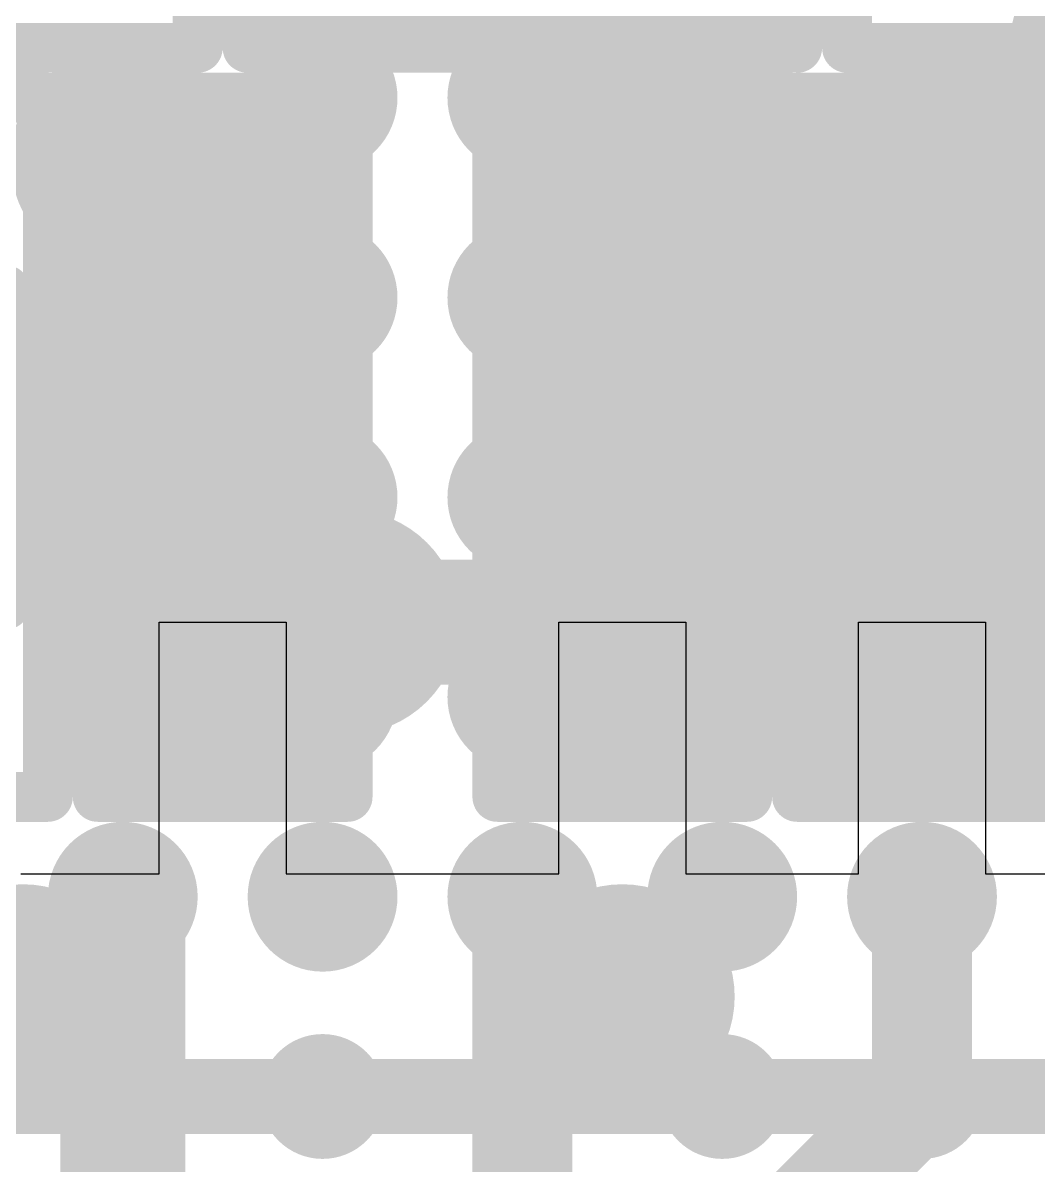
# Model space of a CAD drawing. Header units: millimetres. Extents: x 15 to 120, y 22 to 104.
# Drawn here: x 57.2 to 59.233, y 52.862 to 55.15 of the extents above; entities that cross this region are included whole.
import ezdxf

# ---------------------------------------------------------------- set-up
doc = ezdxf.new("R2010")
doc.units = ezdxf.units.MM
for name, color, linetype in [('BottomLayer', 5, 'Continuous'), ('BottomPaste', 16, 'Continuous'), ('BottomSolder', 6, 'Continuous'), ('Mechanical13', 56, 'Continuous'), ('Mechanical15', 56, 'Continuous'), ('MultiLayer', 9, 'Continuous'), ('TopLayer', 1, 'Continuous'), ('TopOverlay', 2, 'Continuous'), ('TopPaste', 8, 'Continuous'), ('TopSolder', 216, 'Continuous')]:
    doc.layers.add(name, color=color, linetype=linetype)

msp = doc.modelspace()

# ---------------------------------------------------------------- linework, layer by layer
at = {"layer": 'BottomLayer'}
for p, q in [((57.47300926, 53.44599928), (57.47300926, 53.94999877999999)), ((57.47300926, 53.94999877999999), (57.72700926, 53.94999877999999)), ((57.72700926, 53.94999877999999), (57.72700926, 53.44599928)), ((58.2729975, 53.44599928), (58.2729975, 53.94999877999999)), ((58.2729975, 53.94999877999999), (58.5269975, 53.94999877999999)), ((58.5269975, 53.94999877999999), (58.5269975, 53.44599928)), ((58.87299883999999, 53.44599928), (58.87299883999999, 53.94999877999999)), ((58.87299883999999, 53.94999877999999), (59.12699884, 53.94999877999999)), ((59.12699884, 53.94999877999999), (59.12699884, 53.44599928)), ((57.19600956, 53.44599928), (57.47300926, 53.44599928)), ((57.72700926, 53.44599928), (58.2729975, 53.44599928)), ((58.5269975, 53.44599928), (58.87299883999999, 53.44599928)), ((59.12699884, 53.44599928), (59.49799886, 53.44599928))]:
    msp.add_line(p, q, dxfattribs=at)
for points, const_width in [([(58.33750079999999, 54.92500064, 1), (58.46249928, 54.92500064, 1)], 0.12499848), ([(58.93750214, 54.87500074, 1), (59.06250061999999, 54.87500074, 1)], 0.12499848), ([(58.37499881999999, 54.83750018, 1), (58.42499617999999, 54.83750018, 1)], 0.0499999), ([(57.53750239999999, 54.67500114, 1), (57.66250088, 54.67500114, 1)], 0.12499848), ([(58.94999893999999, 54.64999992, 1), (59.04999874, 54.64999992, 1)], 0.0999998), ([(58.37499881999999, 54.64999992, 1), (58.42499617999999, 54.64999992, 1)], 0.0499999), ([(57.53750239999999, 54.07500234, 1), (57.66250088, 54.07500234, 1)], 0.12499848), ([(58.33750079999999, 54.07500234, 1), (58.46249928, 54.07500234, 1)], 0.12499848), ([(58.93750214, 54.07500234, 1), (59.06250061999999, 54.07500234, 1)], 0.12499848), ([(57.59913041999999, 53.94999877999999, 1), (57.7241289, 53.94999877999999, 1)], 0.12499848), ([(58.33749826, 53.94999877999999, 1), (58.46249674, 53.94999877999999, 1)], 0.12499848), ([(58.33749826, 53.94999877999999, 1), (58.46249674, 53.94999877999999, 1)], 0.12499848), ([(58.9374996, 53.94999877999999, 1), (59.06249808, 53.94999877999999, 1)], 0.12499848), ([(58.9374996, 53.94999877999999, 1), (59.06249808, 53.94999877999999, 1)], 0.12499848), ([(57.53750239999999, 53.82500284, 1), (57.66250088, 53.82500284, 1)], 0.12499848), ([(58.33750079999999, 53.82500284, 1), (58.46249928, 53.82500284, 1)], 0.12499848), ([(58.93750214, 53.82500284, 1), (59.06250061999999, 53.82500284, 1)], 0.12499848)]:
    msp.add_lwpolyline(points, format="xyb", close=True, dxfattribs=dict(at, const_width=const_width))
for points, const_width in [([(58.3999975, 54.64999992), (58.3999975, 54.83750018)], 0.0999998), ([(58.99999884, 54.64999992), (59.62499886, 54.64999992)], 0.1999996), ([(57.66162966, 53.94999877999999), (58.3999975, 53.94999877999999)], 0.2499995), ([(58.3999975, 53.94999877999999), (58.99999884, 53.94999877999999)], 0.2499995), ([(58.99999884, 53.94999877999999), (59.62499886, 53.94999877999999)], 0.2499995)]:
    msp.add_lwpolyline(points, dxfattribs=dict(at, const_width=const_width))
for points in [[(57.75000896, 54.90002227999999), (57.45000956, 54.90002227999999), (57.75000896, 54.40002328), (57.45000956, 54.40002328)], [(58.5499972, 54.89999942), (58.2499978, 54.89999942), (58.5499972, 54.40000042), (58.2499978, 54.40000042)], [(59.14999854, 54.89999942), (58.84999913999999, 54.89999942), (59.14999854, 54.40000042), (58.84999913999999, 54.40000042)], [(57.75000896, 54.19999828), (57.45000956, 54.19999828), (57.75000896, 53.69999928), (57.45000956, 53.69999928)], [(58.5499972, 54.19999828), (58.2499978, 54.19999828), (58.5499972, 53.69999928), (58.2499978, 53.69999928)], [(59.14999854, 54.19999828), (58.84999913999999, 54.19999828), (59.14999854, 53.69999928), (58.84999913999999, 53.69999928)]]:
    msp.add_solid(points, dxfattribs=at)
at = {"layer": 'BottomPaste'}
for points in [[(57.75000896, 54.90002227999999), (57.45000956, 54.90002227999999), (57.75000896, 54.40002328), (57.45000956, 54.40002328)], [(57.75000896, 54.90002227999999), (57.45000956, 54.90002227999999), (57.75000896, 54.40002328), (57.45000956, 54.40002328)], [(58.5499972, 54.89999942), (58.2499978, 54.89999942), (58.5499972, 54.40000042), (58.2499978, 54.40000042)], [(58.5499972, 54.89999942), (58.2499978, 54.89999942), (58.5499972, 54.40000042), (58.2499978, 54.40000042)], [(59.14999854, 54.89999942), (58.84999913999999, 54.89999942), (59.14999854, 54.40000042), (58.84999913999999, 54.40000042)], [(59.14999854, 54.89999942), (58.84999913999999, 54.89999942), (59.14999854, 54.40000042), (58.84999913999999, 54.40000042)], [(57.75000896, 54.19999828), (57.45000956, 54.19999828), (57.75000896, 53.69999928), (57.45000956, 53.69999928)], [(57.75000896, 54.19999828), (57.45000956, 54.19999828), (57.75000896, 53.69999928), (57.45000956, 53.69999928)], [(58.5499972, 54.19999828), (58.2499978, 54.19999828), (58.5499972, 53.69999928), (58.2499978, 53.69999928)], [(58.5499972, 54.19999828), (58.2499978, 54.19999828), (58.5499972, 53.69999928), (58.2499978, 53.69999928)], [(59.14999854, 54.19999828), (58.84999913999999, 54.19999828), (59.14999854, 53.69999928), (58.84999913999999, 53.69999928)], [(59.14999854, 54.19999828), (58.84999913999999, 54.19999828), (59.14999854, 53.69999928), (58.84999913999999, 53.69999928)]]:
    msp.add_solid(points, dxfattribs=at)
at = {"layer": 'BottomSolder'}
for points in [[(58.09999809999999, 55.74999772), (57.6999989, 55.74999772), (58.09999809999999, 55.14999891999999), (57.6999989, 55.14999891999999)], [(58.09999809999999, 55.74999772), (57.6999989, 55.74999772), (58.09999809999999, 55.14999891999999), (57.6999989, 55.14999891999999)], [(58.6999969, 55.74999772), (58.2999977, 55.74999772), (58.6999969, 55.14999891999999), (58.2999977, 55.14999891999999)], [(58.6999969, 55.74999772), (58.2999977, 55.74999772), (58.6999969, 55.14999891999999), (58.2999977, 55.14999891999999)], [(57.80000886, 54.95002218), (57.40000965999999, 54.95002218), (57.80000886, 54.35002338), (57.40000965999999, 54.35002338)], [(57.80000886, 54.95002218), (57.40000965999999, 54.95002218), (57.80000886, 54.35002338), (57.40000965999999, 54.35002338)], [(58.5999971, 54.94999932), (58.1999979, 54.94999932), (58.5999971, 54.35000051999999), (58.1999979, 54.35000051999999)], [(58.5999971, 54.94999932), (58.1999979, 54.94999932), (58.5999971, 54.35000051999999), (58.1999979, 54.35000051999999)], [(59.19999843999999, 54.94999932), (58.79999924, 54.94999932), (59.19999843999999, 54.35000051999999), (58.79999924, 54.35000051999999)], [(59.19999843999999, 54.94999932), (58.79999924, 54.94999932), (59.19999843999999, 54.35000051999999), (58.79999924, 54.35000051999999)], [(57.80000886, 54.24999818), (57.40000965999999, 54.24999818), (57.80000886, 53.64999938), (57.40000965999999, 53.64999938)], [(57.80000886, 54.24999818), (57.40000965999999, 54.24999818), (57.80000886, 53.64999938), (57.40000965999999, 53.64999938)], [(58.5999971, 54.24999818), (58.1999979, 54.24999818), (58.5999971, 53.64999938), (58.1999979, 53.64999938)], [(58.5999971, 54.24999818), (58.1999979, 54.24999818), (58.5999971, 53.64999938), (58.1999979, 53.64999938)], [(59.19999843999999, 54.24999818), (58.79999924, 54.24999818), (59.19999843999999, 53.64999938), (58.79999924, 53.64999938)], [(59.19999843999999, 54.24999818), (58.79999924, 54.24999818), (59.19999843999999, 53.64999938), (58.79999924, 53.64999938)]]:
    msp.add_solid(points, dxfattribs=at)
at = {"layer": 'Mechanical13', "const_width": 0.0999998}
for points in [[(56.83500189999999, 54.61500126), (57.16500378, 54.61500126)], [(57.16500378, 53.98500251999999), (57.16500378, 54.61500126)], [(57.43501086, 54.61502158), (57.76500765999999, 54.61502158)], [(57.43501086, 53.98499998), (57.43501086, 54.61502158)], [(57.76500765999999, 53.98499998), (57.76500765999999, 54.61502158)], [(58.23499656, 53.98499998), (58.23499656, 54.61499872)], [(58.23499656, 54.61499872), (58.56499844, 54.61499872)], [(58.56499844, 53.98499998), (58.56499844, 54.61499872)], [(58.8349979, 54.61499872), (59.16499978, 54.61499872)], [(58.8349979, 53.98499998), (58.8349979, 54.61499872)], [(59.16499978, 53.98499998), (59.16499978, 54.61499872)], [(56.83500189999999, 53.98500251999999), (57.16500378, 53.98500251999999)], [(57.43501086, 53.98499998), (57.76500765999999, 53.98499998)], [(58.23499656, 53.98499998), (58.56499844, 53.98499998)], [(58.8349979, 53.98499998), (59.16499978, 53.98499998)], [(50.9999996, 53.00000322), (64.99999953999999, 53.00000322)]]:
    msp.add_lwpolyline(points, dxfattribs=at)
at = {"layer": 'Mechanical13', "const_width": 0.0499999}
for points in [[(57.1400051, 54.61500126, 1), (57.19000246, 54.61500126, 1)], [(57.1400051, 54.61500126, 1), (57.19000246, 54.61500126, 1)], [(57.41001218, 54.61502158, 1), (57.46000953999999, 54.61502158, 1)], [(57.41001218, 54.61502158, 1), (57.46000953999999, 54.61502158, 1)], [(57.74000898, 54.61502158, 1), (57.79000634, 54.61502158, 1)], [(57.74000898, 54.61502158, 1), (57.79000634, 54.61502158, 1)], [(58.20999788, 54.61499872, 1), (58.25999523999999, 54.61499872, 1)], [(58.20999788, 54.61499872, 1), (58.25999523999999, 54.61499872, 1)], [(58.53999975999999, 54.61499872, 1), (58.58999712, 54.61499872, 1)], [(58.53999975999999, 54.61499872, 1), (58.58999712, 54.61499872, 1)], [(58.80999921999999, 54.61499872, 1), (58.85999657999999, 54.61499872, 1)], [(58.80999921999999, 54.61499872, 1), (58.85999657999999, 54.61499872, 1)], [(59.1400011, 54.61499872, 1), (59.18999846, 54.61499872, 1)], [(59.1400011, 54.61499872, 1), (59.18999846, 54.61499872, 1)], [(57.1400051, 53.98500251999999, 1), (57.19000246, 53.98500251999999, 1)], [(57.1400051, 53.98500251999999, 1), (57.19000246, 53.98500251999999, 1)], [(57.41001218, 53.98499998, 1), (57.46000953999999, 53.98499998, 1)], [(57.41001218, 53.98499998, 1), (57.46000953999999, 53.98499998, 1)], [(57.74000898, 53.98499998, 1), (57.79000634, 53.98499998, 1)], [(57.74000898, 53.98499998, 1), (57.79000634, 53.98499998, 1)], [(58.20999788, 53.98499998, 1), (58.25999523999999, 53.98499998, 1)], [(58.20999788, 53.98499998, 1), (58.25999523999999, 53.98499998, 1)], [(58.53999975999999, 53.98499998, 1), (58.58999712, 53.98499998, 1)], [(58.53999975999999, 53.98499998, 1), (58.58999712, 53.98499998, 1)], [(58.80999921999999, 53.98499998, 1), (58.85999657999999, 53.98499998, 1)], [(58.80999921999999, 53.98499998, 1), (58.85999657999999, 53.98499998, 1)], [(59.1400011, 53.98499998, 1), (59.18999846, 53.98499998, 1)], [(59.1400011, 53.98499998, 1), (59.18999846, 53.98499998, 1)]]:
    msp.add_lwpolyline(points, format="xyb", close=True, dxfattribs=at)
at = {"layer": 'Mechanical15', "const_width": 0.0999998}
for points in [[(57.54999411999999, 55.09999394), (57.54999411999999, 56.49999114)], [(57.64999899999999, 55.09999902), (57.64999899999999, 56.49999876)], [(58.149998, 55.09999902), (58.149998, 56.49999876)], [(58.2499978, 55.09999902), (58.2499978, 56.49999876)], [(58.7499968, 55.09999902), (58.7499968, 56.49999876)], [(58.850022, 55.09999394), (58.850022, 56.49999114)], [(57.05002052, 55.09999394), (57.54999411999999, 55.09999394)], [(57.64999899999999, 55.09999902), (58.149998, 55.09999902)], [(58.2499978, 55.09999902), (58.7499968, 55.09999902)], [(58.850022, 55.09999394), (59.3499956, 55.09999394)], [(56.75000334, 55.00000176), (57.25000233999999, 55.00000176)], [(57.25000233999999, 53.60000202), (57.25000233999999, 55.00000176)], [(57.35002246, 54.99998398), (57.84999606, 54.99998398)], [(57.35002246, 53.59998677999999), (57.35002246, 54.99998398)], [(57.84999606, 53.59998677999999), (57.84999606, 54.99998398)], [(58.149998, 53.59999947999999), (58.149998, 54.99999922)], [(58.149998, 54.99999922), (58.649997, 54.99999922)], [(58.649997, 53.59999947999999), (58.649997, 54.99999922)], [(58.74999934, 54.99999922), (59.24999834, 54.99999922)], [(58.74999934, 53.59999947999999), (58.74999934, 54.99999922)], [(59.24999834, 53.59999947999999), (59.24999834, 54.99999922)], [(57.60000926, 54.13501238), (57.60000926, 54.46500918)], [(58.3999975, 54.13499968), (58.3999975, 54.46499902)], [(58.99999884, 54.13499968), (58.99999884, 54.46499902)], [(56.83500189999999, 54.30000062), (57.16500378, 54.30000062)], [(57.43501086, 54.30001077999999), (57.76500765999999, 54.30001077999999)], [(58.23499656, 54.30000062), (58.56499844, 54.30000062)], [(58.8349979, 54.30000062), (59.16499978, 54.30000062)], [(56.75000334, 53.60000202), (57.25000233999999, 53.60000202)], [(57.35002246, 53.59998677999999), (57.84999606, 53.59998677999999)], [(58.149998, 53.59999947999999), (58.649997, 53.59999947999999)], [(58.74999934, 53.59999947999999), (59.24999834, 53.59999947999999)]]:
    msp.add_lwpolyline(points, dxfattribs=at)
at = {"layer": 'Mechanical15', "const_width": 0.0499999}
for points in [[(57.52499544, 55.09999394, 1), (57.5749928, 55.09999394, 1)], [(57.52499544, 55.09999394, 1), (57.5749928, 55.09999394, 1)], [(57.62500032, 55.09999902, 1), (57.67499768, 55.09999902, 1)], [(57.62500032, 55.09999902, 1), (57.67499768, 55.09999902, 1)], [(58.12499931999999, 55.09999902, 1), (58.17499668, 55.09999902, 1)], [(58.12499931999999, 55.09999902, 1), (58.17499668, 55.09999902, 1)], [(58.22499912, 55.09999902, 1), (58.27499648, 55.09999902, 1)], [(58.22499912, 55.09999902, 1), (58.27499648, 55.09999902, 1)], [(58.72499812, 55.09999902, 1), (58.77499547999999, 55.09999902, 1)], [(58.72499812, 55.09999902, 1), (58.77499547999999, 55.09999902, 1)], [(58.82502332, 55.09999394, 1), (58.87502068, 55.09999394, 1)], [(58.82502332, 55.09999394, 1), (58.87502068, 55.09999394, 1)], [(57.22500366, 55.00000176, 1), (57.27500102, 55.00000176, 1)], [(57.22500366, 55.00000176, 1), (57.27500102, 55.00000176, 1)], [(57.32502378, 54.99998398, 1), (57.37502113999999, 54.99998398, 1)], [(57.32502378, 54.99998398, 1), (57.37502113999999, 54.99998398, 1)], [(57.82499738, 54.99998398, 1), (57.87499474, 54.99998398, 1)], [(57.82499738, 54.99998398, 1), (57.87499474, 54.99998398, 1)], [(58.12499931999999, 54.99999922, 1), (58.17499668, 54.99999922, 1)], [(58.12499931999999, 54.99999922, 1), (58.17499668, 54.99999922, 1)], [(58.62499832, 54.99999922, 1), (58.67499567999999, 54.99999922, 1)], [(58.62499832, 54.99999922, 1), (58.67499567999999, 54.99999922, 1)], [(58.72500066, 54.99999922, 1), (58.77499802, 54.99999922, 1)], [(58.72500066, 54.99999922, 1), (58.77499802, 54.99999922, 1)], [(59.22499965999999, 54.99999922, 1), (59.27499701999999, 54.99999922, 1)], [(59.22499965999999, 54.99999922, 1), (59.27499701999999, 54.99999922, 1)], [(57.57501058, 54.46500918, 1), (57.62500794, 54.46500918, 1)], [(58.37499881999999, 54.46499902, 1), (58.42499617999999, 54.46499902, 1)], [(58.97500015999999, 54.46499902, 1), (59.02499752, 54.46499902, 1)], [(57.1400051, 54.30000062, 1), (57.19000246, 54.30000062, 1)], [(57.41001218, 54.30001077999999, 1), (57.46000953999999, 54.30001077999999, 1)], [(57.74000898, 54.30001077999999, 1), (57.79000634, 54.30001077999999, 1)], [(58.20999788, 54.30000062, 1), (58.25999523999999, 54.30000062, 1)], [(58.53999975999999, 54.30000062, 1), (58.58999712, 54.30000062, 1)], [(58.80999921999999, 54.30000062, 1), (58.85999657999999, 54.30000062, 1)], [(59.1400011, 54.30000062, 1), (59.18999846, 54.30000062, 1)], [(57.57501058, 54.13501238, 1), (57.62500794, 54.13501238, 1)], [(58.37499881999999, 54.13499968, 1), (58.42499617999999, 54.13499968, 1)], [(58.97500015999999, 54.13499968, 1), (59.02499752, 54.13499968, 1)], [(57.22500366, 53.60000202, 1), (57.27500102, 53.60000202, 1)], [(57.22500366, 53.60000202, 1), (57.27500102, 53.60000202, 1)], [(57.32502378, 53.59998677999999, 1), (57.37502113999999, 53.59998677999999, 1)], [(57.32502378, 53.59998677999999, 1), (57.37502113999999, 53.59998677999999, 1)], [(57.82499738, 53.59998677999999, 1), (57.87499474, 53.59998677999999, 1)], [(57.82499738, 53.59998677999999, 1), (57.87499474, 53.59998677999999, 1)], [(58.12499931999999, 53.59999947999999, 1), (58.17499668, 53.59999947999999, 1)], [(58.12499931999999, 53.59999947999999, 1), (58.17499668, 53.59999947999999, 1)], [(58.62499832, 53.59999947999999, 1), (58.67499567999999, 53.59999947999999, 1)], [(58.62499832, 53.59999947999999, 1), (58.67499567999999, 53.59999947999999, 1)], [(58.72500066, 53.59999947999999, 1), (58.77499802, 53.59999947999999, 1)], [(58.72500066, 53.59999947999999, 1), (58.77499802, 53.59999947999999, 1)], [(59.22499965999999, 53.59999947999999, 1), (59.27499701999999, 53.59999947999999, 1)], [(59.22499965999999, 53.59999947999999, 1), (59.27499701999999, 53.59999947999999, 1)]]:
    msp.add_lwpolyline(points, format="xyb", close=True, dxfattribs=at)
at = {"layer": 'MultiLayer'}
for points, const_width in [([(59.28750144, 55.10000156, 1), (59.51249971999999, 55.10000156, 1)], 0.22499828), ([(57.3375028, 54.99999922, 1), (57.46250128, 54.99999922, 1)], 0.12499848), ([(57.737502, 54.99999922, 1), (57.86250047999999, 54.99999922, 1)], 0.12499848), ([(58.1375012, 54.99999922, 1), (58.26249968, 54.99999922, 1)], 0.12499848), ([(58.5375004, 54.99999922, 1), (58.66249887999999, 54.99999922, 1)], 0.12499848), ([(58.93750214, 54.99999922, 1), (59.06250061999999, 54.99999922, 1)], 0.12499848), ([(57.2875029, 54.87500074, 1), (57.51250117999999, 54.87500074, 1)], 0.22499828), ([(58.33750079999999, 54.92500064, 1), (58.46249928, 54.92500064, 1)], 0.12499848), ([(58.93750214, 54.87500074, 1), (59.06250061999999, 54.87500074, 1)], 0.12499848), ([(58.2875009, 54.64999992, 1), (58.51249918, 54.64999992, 1)], 0.22499828), ([(57.53750239999999, 54.67500114, 1), (57.66250088, 54.67500114, 1)], 0.12499848), ([(57.33750026, 54.60000256, 1), (57.46249873999999, 54.60000256, 1)], 0.12499848), ([(57.737502, 54.60000002, 1), (57.86250047999999, 54.60000002, 1)], 0.12499848), ([(58.1375012, 54.60000002, 1), (58.26249968, 54.60000002, 1)], 0.12499848), ([(58.5375004, 54.60000002, 1), (58.66249887999999, 54.60000002, 1)], 0.12499848), ([(58.93750214, 54.60000002, 1), (59.06250061999999, 54.60000002, 1)], 0.12499848), ([(56.8875037, 54.35000306, 1), (57.11250198, 54.35000306, 1)], 0.22499828), ([(57.33750026, 54.20000336, 1), (57.46249873999999, 54.20000336, 1)], 0.12499848), ([(57.53750239999999, 54.07500234, 1), (57.66250088, 54.07500234, 1)], 0.12499848), ([(58.33750079999999, 54.07500234, 1), (58.46249928, 54.07500234, 1)], 0.12499848), ([(58.93750214, 54.07500234, 1), (59.06250061999999, 54.07500234, 1)], 0.12499848), ([(57.737502, 53.95000132, 1), (57.96250027999999, 53.95000132, 1)], 0.22499828), ([(58.58750284, 53.95000132, 1), (58.81250111999999, 53.95000132, 1)], 0.22499828), ([(57.53750239999999, 53.82500284, 1), (57.66250088, 53.82500284, 1)], 0.12499848), ([(58.33750079999999, 53.82500284, 1), (58.46249928, 53.82500284, 1)], 0.12499848), ([(58.93750214, 53.82500284, 1), (59.06250061999999, 53.82500284, 1)], 0.12499848), ([(57.3375028, 53.80000162, 1), (57.46250128, 53.80000162, 1)], 0.12499848), ([(57.737502, 53.80000162, 1), (57.86250047999999, 53.80000162, 1)], 0.12499848), ([(58.1375012, 53.80000162, 1), (58.26249968, 53.80000162, 1)], 0.12499848), ([(58.5375004, 53.80000162, 1), (58.66249887999999, 53.80000162, 1)], 0.12499848), ([(58.93750214, 53.80000162, 1), (59.06250061999999, 53.80000162, 1)], 0.12499848), ([(57.3375028, 53.39999988, 1), (57.46250128, 53.39999988, 1)], 0.12499848), ([(57.737502, 53.39999988, 1), (57.86250047999999, 53.39999988, 1)], 0.12499848), ([(58.1375012, 53.39999988, 1), (58.26249968, 53.39999988, 1)], 0.12499848), ([(58.5375004, 53.39999988, 1), (58.66249887999999, 53.39999988, 1)], 0.12499848), ([(58.93750214, 53.39999988, 1), (59.06250061999999, 53.39999988, 1)], 0.12499848), ([(57.08750076, 53.20000028, 1), (57.31249904, 53.20000028, 1)], 0.22499828), ([(58.2875009, 53.20000028, 1), (58.51249918, 53.20000028, 1)], 0.22499828), ([(57.3375028, 53.00000068, 1), (57.46250128, 53.00000068, 1)], 0.12499848), ([(57.737502, 53.00000068, 1), (57.86250047999999, 53.00000068, 1)], 0.12499848), ([(58.1375012, 53.00000068, 1), (58.26249968, 53.00000068, 1)], 0.12499848), ([(58.5375004, 53.00000068, 1), (58.66249887999999, 53.00000068, 1)], 0.12499848), ([(58.93750214, 53.00000068, 1), (59.06250061999999, 53.00000068, 1)], 0.12499848)]:
    msp.add_lwpolyline(points, format="xyb", close=True, dxfattribs=dict(at, const_width=const_width))
at = {"layer": 'TopLayer'}
for points, const_width in [([(57.32500091999999, 55.00000176, 1), (57.47499808, 55.00000176, 1)], 0.1499997), ([(57.72500265999999, 55.00000176, 1), (57.87499982, 55.00000176, 1)], 0.1499997), ([(58.12500186, 55.00000176, 1), (58.27499902, 55.00000176, 1)], 0.1499997), ([(58.52500105999999, 55.00000176, 1), (58.67499822, 55.00000176, 1)], 0.1499997), ([(58.92500279999999, 55.00000176, 1), (59.07499996, 55.00000176, 1)], 0.1499997), ([(57.32500091999999, 54.60000256, 1), (57.47499808, 54.60000256, 1)], 0.1499997), ([(57.72500265999999, 54.60000256, 1), (57.87499982, 54.60000256, 1)], 0.1499997), ([(58.12500186, 54.60000256, 1), (58.27499902, 54.60000256, 1)], 0.1499997), ([(58.52500105999999, 54.60000256, 1), (58.67499822, 54.60000256, 1)], 0.1499997), ([(58.92500279999999, 54.60000256, 1), (59.07499996, 54.60000256, 1)], 0.1499997), ([(57.33750026, 54.60000256, 1), (57.46249873999999, 54.60000256, 1)], 0.12499848), ([(57.32500091999999, 54.20000336, 1), (57.47499808, 54.20000336, 1)], 0.1499997), ([(57.72500265999999, 54.20000336, 1), (57.87499982, 54.20000336, 1)], 0.1499997), ([(58.12500186, 54.20000336, 1), (58.27499902, 54.20000336, 1)], 0.1499997), ([(58.52500105999999, 54.20000336, 1), (58.67499822, 54.20000336, 1)], 0.1499997), ([(58.92500279999999, 54.20000336, 1), (59.07499996, 54.20000336, 1)], 0.1499997), ([(57.33750026, 54.20000336, 1), (57.46249873999999, 54.20000336, 1)], 0.12499848), ([(57.32500091999999, 53.80000162, 1), (57.47499808, 53.80000162, 1)], 0.1499997), ([(57.72500265999999, 53.80000162, 1), (57.87499982, 53.80000162, 1)], 0.1499997), ([(58.12500186, 53.80000162, 1), (58.27499902, 53.80000162, 1)], 0.1499997), ([(58.52500105999999, 53.80000162, 1), (58.67499822, 53.80000162, 1)], 0.1499997), ([(58.92500279999999, 53.80000162, 1), (59.07499996, 53.80000162, 1)], 0.1499997), ([(57.32500091999999, 53.40000242, 1), (57.47499808, 53.40000242, 1)], 0.1499997), ([(57.72500265999999, 53.40000242, 1), (57.87499982, 53.40000242, 1)], 0.1499997), ([(58.12500186, 53.40000242, 1), (58.27499902, 53.40000242, 1)], 0.1499997), ([(58.52500105999999, 53.40000242, 1), (58.67499822, 53.40000242, 1)], 0.1499997), ([(58.92500279999999, 53.40000242, 1), (59.07499996, 53.40000242, 1)], 0.1499997), ([(57.33750026, 53.40000242, 1), (57.46249873999999, 53.40000242, 1)], 0.12499848), ([(58.5375004, 53.39999988, 1), (58.66249887999999, 53.39999988, 1)], 0.12499848), ([(58.15000053999999, 53.39999988, 1), (58.25000034, 53.39999988, 1)], 0.0999998), ([(58.95000148, 53.40000242, 1), (59.05000128, 53.40000242, 1)], 0.0999998), ([(58.95000148, 53.00000068, 1), (59.05000128, 53.00000068, 1)], 0.0999998), ([(58.95000148, 53.00000068, 1), (59.05000128, 53.00000068, 1)], 0.0999998)]:
    msp.add_lwpolyline(points, format="xyb", close=True, dxfattribs=dict(at, const_width=const_width))
for points, const_width in [([(57.3999995, 52.27500086), (57.3999995, 53.40000242)], 0.2499995), ([(58.20000044, 52.29999953999999), (58.20000044, 53.39999988)], 0.1999996), ([(59.00000137999999, 53.00000068), (59.00000137999999, 53.40000242)], 0.1999996), ([(58.70000198, 52.70000128), (59.00000137999999, 53.00000068)], 0.1999996)]:
    msp.add_lwpolyline(points, dxfattribs=dict(at, const_width=const_width))
at = {"layer": 'TopOverlay', "const_width": 0.1499997}
msp.add_lwpolyline([(50.9999996, 53.00000068), (64.6999976, 53.00000068)], dxfattribs=at)
at = {"layer": 'TopPaste', "const_width": 0.1499997}
for points in [[(57.32500091999999, 55.00000176, 1), (57.47499808, 55.00000176, 1)], [(57.32500091999999, 55.00000176, 1), (57.47499808, 55.00000176, 1)], [(57.72500265999999, 55.00000176, 1), (57.87499982, 55.00000176, 1)], [(57.72500265999999, 55.00000176, 1), (57.87499982, 55.00000176, 1)], [(58.12500186, 55.00000176, 1), (58.27499902, 55.00000176, 1)], [(58.12500186, 55.00000176, 1), (58.27499902, 55.00000176, 1)], [(58.52500105999999, 55.00000176, 1), (58.67499822, 55.00000176, 1)], [(58.52500105999999, 55.00000176, 1), (58.67499822, 55.00000176, 1)], [(58.92500279999999, 55.00000176, 1), (59.07499996, 55.00000176, 1)], [(58.92500279999999, 55.00000176, 1), (59.07499996, 55.00000176, 1)], [(57.32500091999999, 54.60000256, 1), (57.47499808, 54.60000256, 1)], [(57.32500091999999, 54.60000256, 1), (57.47499808, 54.60000256, 1)], [(57.72500265999999, 54.60000256, 1), (57.87499982, 54.60000256, 1)], [(57.72500265999999, 54.60000256, 1), (57.87499982, 54.60000256, 1)], [(58.12500186, 54.60000256, 1), (58.27499902, 54.60000256, 1)], [(58.12500186, 54.60000256, 1), (58.27499902, 54.60000256, 1)], [(58.52500105999999, 54.60000256, 1), (58.67499822, 54.60000256, 1)], [(58.52500105999999, 54.60000256, 1), (58.67499822, 54.60000256, 1)], [(58.92500279999999, 54.60000256, 1), (59.07499996, 54.60000256, 1)], [(58.92500279999999, 54.60000256, 1), (59.07499996, 54.60000256, 1)], [(57.32500091999999, 54.20000336, 1), (57.47499808, 54.20000336, 1)], [(57.32500091999999, 54.20000336, 1), (57.47499808, 54.20000336, 1)], [(57.72500265999999, 54.20000336, 1), (57.87499982, 54.20000336, 1)], [(57.72500265999999, 54.20000336, 1), (57.87499982, 54.20000336, 1)], [(58.12500186, 54.20000336, 1), (58.27499902, 54.20000336, 1)], [(58.12500186, 54.20000336, 1), (58.27499902, 54.20000336, 1)], [(58.52500105999999, 54.20000336, 1), (58.67499822, 54.20000336, 1)], [(58.52500105999999, 54.20000336, 1), (58.67499822, 54.20000336, 1)], [(58.92500279999999, 54.20000336, 1), (59.07499996, 54.20000336, 1)], [(58.92500279999999, 54.20000336, 1), (59.07499996, 54.20000336, 1)], [(57.32500091999999, 53.80000162, 1), (57.47499808, 53.80000162, 1)], [(57.32500091999999, 53.80000162, 1), (57.47499808, 53.80000162, 1)], [(57.72500265999999, 53.80000162, 1), (57.87499982, 53.80000162, 1)], [(57.72500265999999, 53.80000162, 1), (57.87499982, 53.80000162, 1)], [(58.12500186, 53.80000162, 1), (58.27499902, 53.80000162, 1)], [(58.12500186, 53.80000162, 1), (58.27499902, 53.80000162, 1)], [(58.52500105999999, 53.80000162, 1), (58.67499822, 53.80000162, 1)], [(58.52500105999999, 53.80000162, 1), (58.67499822, 53.80000162, 1)], [(58.92500279999999, 53.80000162, 1), (59.07499996, 53.80000162, 1)], [(58.92500279999999, 53.80000162, 1), (59.07499996, 53.80000162, 1)], [(57.32500091999999, 53.40000242, 1), (57.47499808, 53.40000242, 1)], [(57.32500091999999, 53.40000242, 1), (57.47499808, 53.40000242, 1)], [(57.72500265999999, 53.40000242, 1), (57.87499982, 53.40000242, 1)], [(57.72500265999999, 53.40000242, 1), (57.87499982, 53.40000242, 1)], [(58.12500186, 53.40000242, 1), (58.27499902, 53.40000242, 1)], [(58.12500186, 53.40000242, 1), (58.27499902, 53.40000242, 1)], [(58.52500105999999, 53.40000242, 1), (58.67499822, 53.40000242, 1)], [(58.52500105999999, 53.40000242, 1), (58.67499822, 53.40000242, 1)], [(58.92500279999999, 53.40000242, 1), (59.07499996, 53.40000242, 1)], [(58.92500279999999, 53.40000242, 1), (59.07499996, 53.40000242, 1)]]:
    msp.add_lwpolyline(points, format="xyb", close=True, dxfattribs=at)
at = {"layer": 'TopSolder', "const_width": 0.10999978}
for points in [[(57.34500087999999, 55.00000176, 1), (57.45499812, 55.00000176, 1)], [(57.34500087999999, 55.00000176, 1), (57.45499812, 55.00000176, 1)], [(57.74500261999999, 55.00000176, 1), (57.85499986, 55.00000176, 1)], [(57.74500261999999, 55.00000176, 1), (57.85499986, 55.00000176, 1)], [(58.14500182, 55.00000176, 1), (58.25499906, 55.00000176, 1)], [(58.14500182, 55.00000176, 1), (58.25499906, 55.00000176, 1)], [(58.54500101999999, 55.00000176, 1), (58.65499826, 55.00000176, 1)], [(58.54500101999999, 55.00000176, 1), (58.65499826, 55.00000176, 1)], [(58.94500275999999, 55.00000176, 1), (59.055, 55.00000176, 1)], [(58.94500275999999, 55.00000176, 1), (59.055, 55.00000176, 1)], [(57.34500087999999, 54.60000256, 1), (57.45499812, 54.60000256, 1)], [(57.34500087999999, 54.60000256, 1), (57.45499812, 54.60000256, 1)], [(57.74500261999999, 54.60000256, 1), (57.85499986, 54.60000256, 1)], [(57.74500261999999, 54.60000256, 1), (57.85499986, 54.60000256, 1)], [(58.14500182, 54.60000256, 1), (58.25499906, 54.60000256, 1)], [(58.14500182, 54.60000256, 1), (58.25499906, 54.60000256, 1)], [(58.54500101999999, 54.60000256, 1), (58.65499826, 54.60000256, 1)], [(58.54500101999999, 54.60000256, 1), (58.65499826, 54.60000256, 1)], [(58.94500275999999, 54.60000256, 1), (59.055, 54.60000256, 1)], [(58.94500275999999, 54.60000256, 1), (59.055, 54.60000256, 1)], [(57.34500087999999, 54.20000336, 1), (57.45499812, 54.20000336, 1)], [(57.34500087999999, 54.20000336, 1), (57.45499812, 54.20000336, 1)], [(57.74500261999999, 54.20000336, 1), (57.85499986, 54.20000336, 1)], [(57.74500261999999, 54.20000336, 1), (57.85499986, 54.20000336, 1)], [(58.14500182, 54.20000336, 1), (58.25499906, 54.20000336, 1)], [(58.14500182, 54.20000336, 1), (58.25499906, 54.20000336, 1)], [(58.54500101999999, 54.20000336, 1), (58.65499826, 54.20000336, 1)], [(58.54500101999999, 54.20000336, 1), (58.65499826, 54.20000336, 1)], [(58.94500275999999, 54.20000336, 1), (59.055, 54.20000336, 1)], [(58.94500275999999, 54.20000336, 1), (59.055, 54.20000336, 1)], [(57.34500087999999, 53.80000162, 1), (57.45499812, 53.80000162, 1)], [(57.34500087999999, 53.80000162, 1), (57.45499812, 53.80000162, 1)], [(57.74500261999999, 53.80000162, 1), (57.85499986, 53.80000162, 1)], [(57.74500261999999, 53.80000162, 1), (57.85499986, 53.80000162, 1)], [(58.14500182, 53.80000162, 1), (58.25499906, 53.80000162, 1)], [(58.14500182, 53.80000162, 1), (58.25499906, 53.80000162, 1)], [(58.54500101999999, 53.80000162, 1), (58.65499826, 53.80000162, 1)], [(58.54500101999999, 53.80000162, 1), (58.65499826, 53.80000162, 1)], [(58.94500275999999, 53.80000162, 1), (59.055, 53.80000162, 1)], [(58.94500275999999, 53.80000162, 1), (59.055, 53.80000162, 1)], [(57.34500087999999, 53.40000242, 1), (57.45499812, 53.40000242, 1)], [(57.34500087999999, 53.40000242, 1), (57.45499812, 53.40000242, 1)], [(57.74500261999999, 53.40000242, 1), (57.85499986, 53.40000242, 1)], [(57.74500261999999, 53.40000242, 1), (57.85499986, 53.40000242, 1)], [(58.14500182, 53.40000242, 1), (58.25499906, 53.40000242, 1)], [(58.14500182, 53.40000242, 1), (58.25499906, 53.40000242, 1)], [(58.54500101999999, 53.40000242, 1), (58.65499826, 53.40000242, 1)], [(58.54500101999999, 53.40000242, 1), (58.65499826, 53.40000242, 1)], [(58.94500275999999, 53.40000242, 1), (59.055, 53.40000242, 1)], [(58.94500275999999, 53.40000242, 1), (59.055, 53.40000242, 1)]]:
    msp.add_lwpolyline(points, format="xyb", close=True, dxfattribs=at)

doc.saveas('drawing.dxf')
